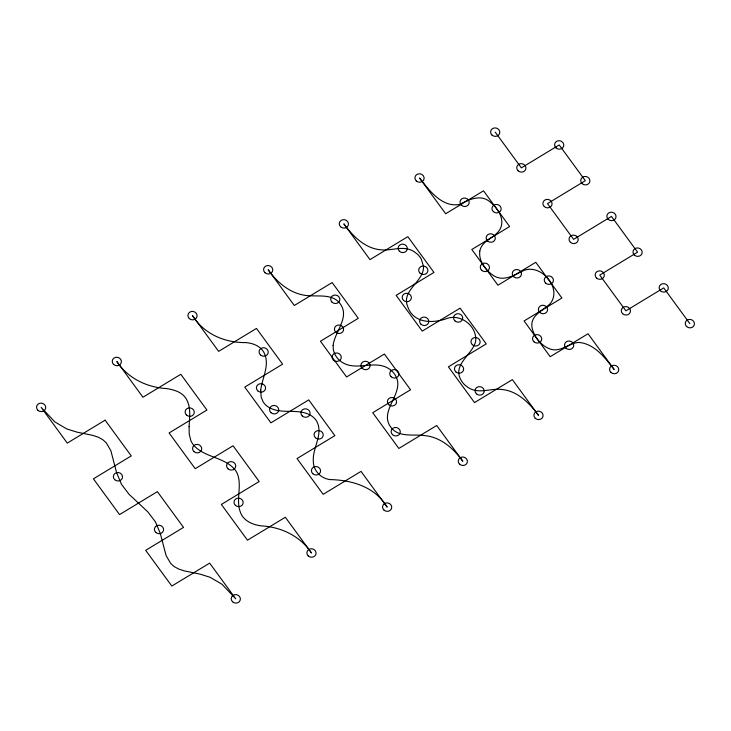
<?xml version="1.0" encoding="UTF-8"?>
<svg xmlns="http://www.w3.org/2000/svg" width="731" height="731" viewBox="0 0 731 731"><rect width="100%" height="100%" fill="white"/><g stroke="black" fill="none" stroke-linecap="round" stroke-linejoin="round"><path stroke-width="1.1" d="M689.854 323.632L663.721 287.895L625.882 310.83L599.749 275.094L637.587 252.158L611.454 216.413L573.616 239.357L547.482 203.611L585.321 180.676L559.188 144.939L521.349 167.874L495.216 132.137M423.541 266.55C423.925 282.093 400.707 290.253 407.816 306.919C413.645 323.86 433.739 323.595 447.701 318.204C461.818 313.91 477.763 327.104 475.57 341.761C472.071 355.056 452.087 364.687 461.06 380.138A20.989 19.253 11.5 0 0 464.898 385.036L468.343 387.668A20.048 18.385 11.5 0 0 474.702 390.281C483.401 392.163 492.109 388.545 500.872 389.395C517.1 390.418 529.427 403.028 538.5 415.372L512.367 379.636L474.529 402.571L448.395 366.834L486.234 343.899L460.101 308.162L422.262 331.097L396.129 295.361L433.967 272.425L407.825 236.68L369.987 259.624L343.853 223.878C352.936 236.232 365.253 248.832 381.481 249.865C390.253 250.696 398.952 247.078 407.66 248.979A20.048 18.385 11.5 0 1 414.011 251.583L417.465 254.224A20.989 19.253 11.5 0 1 421.294 259.112L423.541 266.55M333.108 345.397L333.263 348.943A20.148 18.476 11.5 0 0 335.657 355.659A20.422 18.732 11.5 0 0 339.12 359.963A20.02 18.357 11.5 0 0 343.707 363.225C357.422 370.489 373.578 360.511 387.293 367.775A20.02 18.357 11.5 0 1 391.88 371.037A20.422 18.732 11.5 0 1 396.202 376.949A20.148 18.476 11.5 0 1 397.737 382.057C399.327 398.112 378.375 413.582 392.127 428.795A16.84 15.442 11.5 0 0 397.911 432.853C406.445 436.297 415.857 434.369 424.757 435.603C440.857 437.129 453.732 448.651 462.824 461.243L436.69 425.506L398.852 448.441L372.719 412.704L410.557 389.769L384.424 354.032L346.576 376.968L320.443 341.231L358.281 318.296L332.148 282.559L294.31 305.494L268.176 269.757C277.917 283.683 292.811 295.635 310.52 295.763C318.049 296.238 325.944 295.187 333.089 298.147A16.84 15.442 11.5 0 1 338.873 302.205C351.437 316.084 334.798 331.07 333.108 345.397M189.101 426.602L189.228 434.05L190.782 440.409A20.377 18.686 11.5 0 0 194.053 445.682C204.899 457.442 223.384 457.039 234.24 468.809A20.377 18.686 11.5 0 1 237.502 474.081C242.034 486.17 235.866 499.392 240.143 511.572C242.957 520.737 252.688 524.876 261.479 525.881C281.298 527.033 300.295 536.088 311.47 552.992L285.328 517.256L247.489 540.191L221.356 504.454L259.194 481.51L233.061 445.773L195.223 468.708L169.089 432.971L206.928 410.036L180.795 374.299L142.956 397.235L116.823 361.498C127.998 378.402 146.995 387.457 166.805 388.609C173.53 389.669 180.767 391.652 185.144 397.271C191.385 405.751 189.631 416.789 189.101 426.602M260.739 389.861L261.159 397.088L263.096 401.767A16.667 15.287 11.5 0 0 266.367 405.586C279.854 416.588 299.792 406.162 313.279 417.163A16.667 15.287 11.5 0 1 316.541 420.983C323.888 434.177 312.146 447.875 313.334 461.535C313.389 470.791 320.982 478.549 330.056 479.582C352.114 480.075 375.094 486.846 387.147 507.122L361.013 471.376L323.175 494.32L297.033 458.575L334.871 435.639L308.738 399.903L270.899 422.838L244.766 387.101L282.605 364.166L256.471 328.429L218.633 351.364L192.5 315.628C203.967 334.03 224.837 342.876 245.89 342.592C253.483 343.186 261.78 346.595 264.741 354.17C269.565 366.149 262.173 378.028 260.739 389.861M479.801 251.089C478.449 261.095 485.74 270.342 493.608 275.66C503.65 282.084 514.661 274.947 523.743 270.488C541.059 263.48 562.258 288.096 550.452 303.365C543.8 310.41 530.87 314.549 531.839 326.328C533.292 336.114 540.419 345.288 549.694 348.851C560.394 353.073 568.864 342.738 579.034 342.446C594.778 343.853 605.167 358.044 614.177 369.502L588.044 333.765L550.205 356.701L524.072 320.964L561.911 298.029L535.777 262.292L497.939 285.227L471.806 249.49L509.644 226.546L483.511 190.809L445.672 213.744L419.53 178.008C429.216 190.243 441.899 207.805 459.744 204.406C468.699 199.609 480.431 194.044 489.679 201.582C497.299 207.695 505.084 218.459 500.415 228.52C495.728 238.05 481.93 239.832 479.801 251.089M105.118 420.17L67.279 443.105L41.146 407.368L54.871 421.924L66.759 428.914L76.947 432.131L92.636 435.347L98.365 437.239L102.87 439.751L106.333 442.913L110.856 450.689L116.594 472.637L121.483 484.351L129.058 494.302L147.872 511.928L155.447 521.879L160.345 533.593L166.083 555.542L170.597 563.318L174.06 566.479L178.574 568.992L184.303 570.884L199.983 574.1L210.172 577.316L222.069 584.307L235.784 598.863L209.651 563.126L171.812 586.061L145.679 550.324L183.518 527.389L157.384 491.643L119.546 514.587L93.413 478.842L131.251 455.906L105.118 420.17M491.99 135.071A4.614 4.231 11.5 0 0 499.666 133.334A4.614 4.231 11.5 0 0 493.982 128.007A4.614 4.231 11.5 0 0 491.99 135.071M518.124 170.807A4.614 4.231 11.5 0 0 525.799 169.071A4.614 4.231 11.5 0 0 520.116 163.753A4.614 4.231 11.5 0 0 518.124 170.807M555.962 147.872A4.614 4.231 11.5 0 0 563.638 146.136A4.614 4.231 11.5 0 0 557.954 140.809A4.614 4.231 11.5 0 0 555.962 147.872M582.095 183.609A4.614 4.231 11.5 0 0 589.771 181.882A4.614 4.231 11.5 0 0 584.087 176.555A4.614 4.231 11.5 0 0 582.095 183.609M544.257 206.544A4.614 4.231 11.5 0 0 551.932 204.817A4.614 4.231 11.5 0 0 546.249 199.49A4.614 4.231 11.5 0 0 544.257 206.544M570.39 242.281A4.614 4.231 11.5 0 0 578.066 240.554A4.614 4.231 11.5 0 0 572.382 235.227A4.614 4.231 11.5 0 0 570.39 242.281M608.229 219.346A4.614 4.231 11.5 0 0 615.904 217.619A4.614 4.231 11.5 0 0 610.221 212.292A4.614 4.231 11.5 0 0 608.229 219.346M634.362 255.082A4.614 4.231 11.5 0 0 642.037 253.355A4.614 4.231 11.5 0 0 636.354 248.028A4.614 4.231 11.5 0 0 634.362 255.082M596.523 278.018A4.614 4.231 11.5 0 0 604.199 276.291A4.614 4.231 11.5 0 0 598.515 270.963A4.614 4.231 11.5 0 0 596.523 278.018M622.657 313.754A4.614 4.231 11.5 0 0 630.332 312.027A4.614 4.231 11.5 0 0 624.649 306.7A4.614 4.231 11.5 0 0 622.657 313.754M660.495 290.819A4.614 4.231 11.5 0 0 668.171 289.092A4.614 4.231 11.5 0 0 662.487 283.765A4.614 4.231 11.5 0 0 660.495 290.819M686.637 326.556A4.614 4.231 11.5 0 0 694.304 324.829A4.614 4.231 11.5 0 0 688.62 319.502A4.614 4.231 11.5 0 0 686.637 326.556M610.952 372.435A4.614 4.231 11.5 0 0 618.627 370.699A4.614 4.231 11.5 0 0 612.943 365.372A4.614 4.231 11.5 0 0 610.952 372.435M565.904 348.157A4.614 4.231 11.5 0 0 573.579 346.43A4.614 4.231 11.5 0 0 567.886 341.103A4.614 4.231 11.5 0 0 565.904 348.157M533.913 341.761A4.614 4.231 11.5 0 0 541.589 340.034A4.614 4.231 11.5 0 0 535.905 334.707A4.614 4.231 11.5 0 0 533.913 341.761M539.77 312.42A4.614 4.231 11.5 0 0 547.446 310.693A4.614 4.231 11.5 0 0 541.753 305.366A4.614 4.231 11.5 0 0 539.77 312.42M545.618 283.089A4.614 4.231 11.5 0 0 553.294 281.353A4.614 4.231 11.5 0 0 547.61 276.035A4.614 4.231 11.5 0 0 545.618 283.089M513.637 276.683A4.614 4.231 11.5 0 0 521.313 274.957A4.614 4.231 11.5 0 0 515.62 269.629A4.614 4.231 11.5 0 0 513.637 276.683M481.647 270.287A4.614 4.231 11.5 0 0 489.322 268.551A4.614 4.231 11.5 0 0 483.639 263.224A4.614 4.231 11.5 0 0 481.647 270.287M487.504 240.947A4.614 4.231 11.5 0 0 495.17 239.22A4.614 4.231 11.5 0 0 489.487 233.893A4.614 4.231 11.5 0 0 487.504 240.947M493.352 211.606A4.614 4.231 11.5 0 0 501.027 209.879A4.614 4.231 11.5 0 0 495.344 204.552A4.614 4.231 11.5 0 0 493.352 211.606M461.371 205.21A4.614 4.231 11.5 0 0 469.037 203.483A4.614 4.231 11.5 0 0 463.353 198.156A4.614 4.231 11.5 0 0 461.371 205.21M416.314 180.941A4.614 4.231 11.5 0 0 423.989 179.205A4.614 4.231 11.5 0 0 418.306 173.887A4.614 4.231 11.5 0 0 416.314 180.941M340.637 226.811A4.614 4.231 11.5 0 0 348.312 225.084A4.614 4.231 11.5 0 0 342.629 219.757A4.614 4.231 11.5 0 0 340.637 226.811M399.501 251.3A4.614 4.231 11.5 0 0 407.176 249.573A4.614 4.231 11.5 0 0 401.493 244.245A4.614 4.231 11.5 0 0 399.501 251.3M420.078 273.22A4.614 4.231 11.5 0 0 427.754 271.484A4.614 4.231 11.5 0 0 422.07 266.157A4.614 4.231 11.5 0 0 420.078 273.22M403.567 300.423A4.614 4.231 11.5 0 0 411.242 298.687A4.614 4.231 11.5 0 0 405.559 293.369A4.614 4.231 11.5 0 0 403.567 300.423M420.992 324.244A4.614 4.231 11.5 0 0 428.658 322.517A4.614 4.231 11.5 0 0 422.975 317.19A4.614 4.231 11.5 0 0 420.992 324.244M454.929 320.863A4.614 4.231 11.5 0 0 462.595 319.136A4.614 4.231 11.5 0 0 456.912 313.809A4.614 4.231 11.5 0 0 454.929 320.863M472.345 344.694A4.614 4.231 11.5 0 0 480.02 342.967A4.614 4.231 11.5 0 0 474.337 337.64A4.614 4.231 11.5 0 0 472.345 344.694M455.833 371.896A4.614 4.231 11.5 0 0 463.509 370.169A4.614 4.231 11.5 0 0 457.825 364.842A4.614 4.231 11.5 0 0 455.833 371.896M476.411 393.808A4.614 4.231 11.5 0 0 484.086 392.081A4.614 4.231 11.5 0 0 478.394 386.754A4.614 4.231 11.5 0 0 476.411 393.808M535.275 418.306A4.614 4.231 11.5 0 0 542.95 416.569A4.614 4.231 11.5 0 0 537.267 411.251A4.614 4.231 11.5 0 0 535.275 418.306M264.96 272.681A4.614 4.231 11.5 0 0 272.636 270.954A4.614 4.231 11.5 0 0 266.943 265.627A4.614 4.231 11.5 0 0 264.96 272.681M332.066 302.214A4.614 4.231 11.5 0 0 339.732 300.487A4.614 4.231 11.5 0 0 334.049 295.16A4.614 4.231 11.5 0 0 332.066 302.214M335.785 332.194A4.614 4.231 11.5 0 0 343.46 330.467A4.614 4.231 11.5 0 0 337.768 325.14A4.614 4.231 11.5 0 0 335.785 332.194M333.446 360.118A4.614 4.231 11.5 0 0 341.121 358.391A4.614 4.231 11.5 0 0 335.438 353.064A4.614 4.231 11.5 0 0 333.446 360.118M362.284 368.424A4.614 4.231 11.5 0 0 369.95 366.697A4.614 4.231 11.5 0 0 364.266 361.37A4.614 4.231 11.5 0 0 362.284 368.424M391.112 376.739A4.614 4.231 11.5 0 0 398.788 375.012A4.614 4.231 11.5 0 0 393.104 369.685A4.614 4.231 11.5 0 0 391.112 376.739M388.773 404.663A4.614 4.231 11.5 0 0 396.449 402.936A4.614 4.231 11.5 0 0 390.765 397.609A4.614 4.231 11.5 0 0 388.773 404.663M392.492 434.643A4.614 4.231 11.5 0 0 400.168 432.916A4.614 4.231 11.5 0 0 394.484 427.589A4.614 4.231 11.5 0 0 392.492 434.643M459.598 464.176A4.614 4.231 11.5 0 0 467.273 462.449A4.614 4.231 11.5 0 0 461.59 457.122A4.614 4.231 11.5 0 0 459.598 464.176M383.921 510.046A4.614 4.231 11.5 0 0 391.597 508.319A4.614 4.231 11.5 0 0 385.913 502.992A4.614 4.231 11.5 0 0 383.921 510.046M312.786 473.697A4.614 4.231 11.5 0 0 320.452 471.97A4.614 4.231 11.5 0 0 314.769 466.643A4.614 4.231 11.5 0 0 312.786 473.697M315.436 437.75A4.614 4.231 11.5 0 0 323.102 436.023A4.614 4.231 11.5 0 0 317.418 430.696A4.614 4.231 11.5 0 0 315.436 437.75M302.278 415.976A4.614 4.231 11.5 0 0 309.953 414.249A4.614 4.231 11.5 0 0 304.26 408.921A4.614 4.231 11.5 0 0 302.278 415.976M270.927 412.622A4.614 4.231 11.5 0 0 278.602 410.895A4.614 4.231 11.5 0 0 272.919 405.568A4.614 4.231 11.5 0 0 270.927 412.622M257.769 390.847A4.614 4.231 11.5 0 0 265.444 389.12A4.614 4.231 11.5 0 0 259.761 383.793A4.614 4.231 11.5 0 0 257.769 390.847M260.419 354.9A4.614 4.231 11.5 0 0 268.094 353.174A4.614 4.231 11.5 0 0 262.411 347.846A4.614 4.231 11.5 0 0 260.419 354.9M189.283 318.552A4.614 4.231 11.5 0 0 196.959 316.825A4.614 4.231 11.5 0 0 191.266 311.497A4.614 4.231 11.5 0 0 189.283 318.552M113.607 364.422A4.614 4.231 11.5 0 0 121.273 362.695A4.614 4.231 11.5 0 0 115.589 357.368A4.614 4.231 11.5 0 0 113.607 364.422M186.487 415.044A4.614 4.231 11.5 0 0 194.163 413.307A4.614 4.231 11.5 0 0 188.479 407.989A4.614 4.231 11.5 0 0 186.487 415.044M193.907 451.557A4.614 4.231 11.5 0 0 201.582 449.83A4.614 4.231 11.5 0 0 195.899 444.503A4.614 4.231 11.5 0 0 193.907 451.557M227.935 468.781A4.614 4.231 11.5 0 0 235.61 467.054A4.614 4.231 11.5 0 0 229.927 461.727A4.614 4.231 11.5 0 0 227.935 468.781M235.364 505.304A4.614 4.231 11.5 0 0 243.03 503.577A4.614 4.231 11.5 0 0 237.347 498.25A4.614 4.231 11.5 0 0 235.364 505.304M308.244 555.916A4.614 4.231 11.5 0 0 315.92 554.189A4.614 4.231 11.5 0 0 310.236 548.862A4.614 4.231 11.5 0 0 308.244 555.916M232.568 601.787A4.614 4.231 11.5 0 0 240.243 600.06A4.614 4.231 11.5 0 0 234.56 594.732A4.614 4.231 11.5 0 0 232.568 601.787M155.776 532.415A4.614 4.231 11.5 0 0 163.452 530.688A4.614 4.231 11.5 0 0 157.759 525.361A4.614 4.231 11.5 0 0 155.776 532.415M114.721 479.673A4.614 4.231 11.5 0 0 122.397 477.946A4.614 4.231 11.5 0 0 116.704 472.619A4.614 4.231 11.5 0 0 114.721 479.673M37.921 410.301A4.614 4.231 11.5 0 0 45.596 408.565A4.614 4.231 11.5 0 0 39.913 403.238A4.614 4.231 11.5 0 0 37.921 410.301"/></g></svg>
